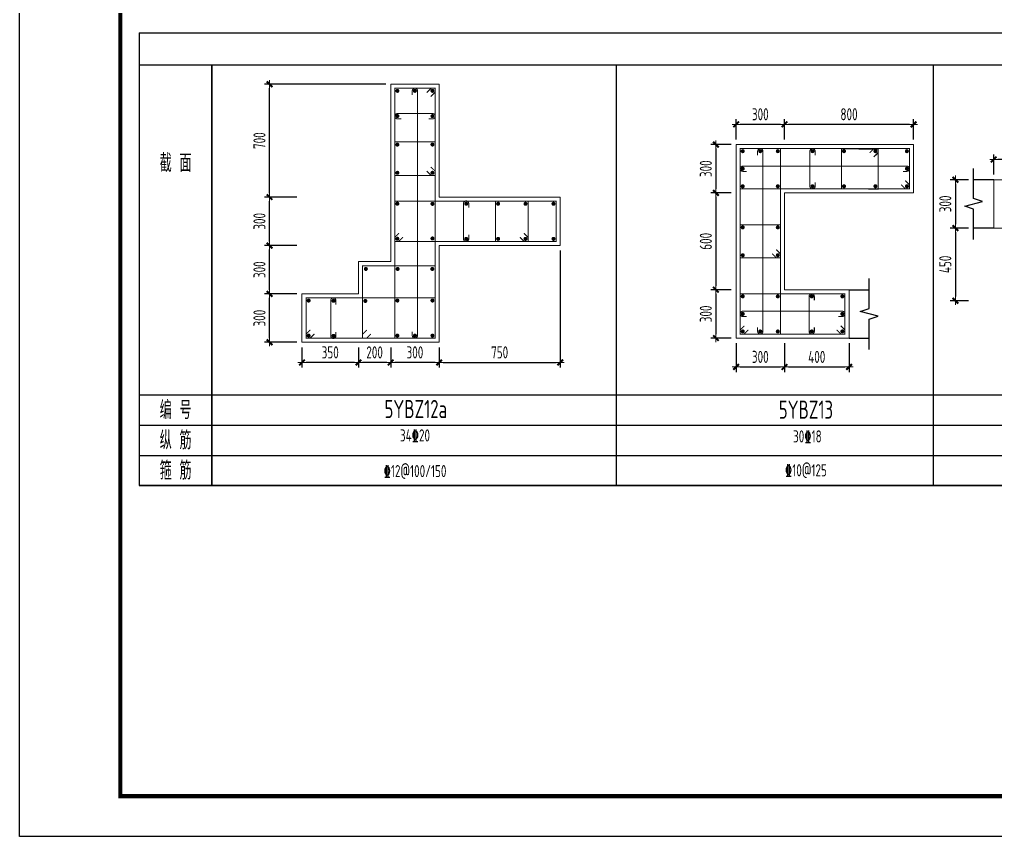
# Model space of a CAD drawing. Extents: x 292423 to 376523, y 106557 to 361882.
# Drawn here: x 292423 to 316616, y 171865 to 192123 of the extents above; entities that cross this region are included whole.
import ezdxf
from ezdxf.enums import TextEntityAlignment as Align

# ---------------------------------------------------------------- set-up
doc = ezdxf.new("R2010")
doc.units = 0
doc.header["$LTSCALE"] = 1000
doc.layers.get('0').update_dxf_attribs({"linetype": 'CONTINUOUS'})
doc.layers.get('Defpoints').update_dxf_attribs({"linetype": 'CONTINUOUS'})
for name, color, linetype in [('1508', 2, 'CONTINUOUS'), ('TAB', 7, 'CONTINUOUS'), ('TEXT', 7, 'CONTINUOUS'), ('THIN', 7, 'CONTINUOUS'), ('tk', 7, 'CONTINUOUS')]:
    doc.layers.add(name, color=color, linetype=linetype)
for name, color, linetype, lineweight in [('REIN', 6, 'CONTINUOUS', 18), ('Z-柱大样外框', 7, 'ByLayer', 18), ('Z-详图标注', 3, 'CONTINUOUS', 18)]:
    doc.layers.add(name, color=color, linetype=linetype, lineweight=lineweight)
doc.styles.get("Standard").update_dxf_attribs({"font": 'tssdeng.shx', "width": 0.7, "bigfont": 'tssdchn.shx'})
doc.styles.add('TCCAD_Dimension', font='Tssdeng.shx', dxfattribs={"width": 0.7, "bigfont": 'tssdchn.shx'})
doc.dimstyles.new('TCCAD_25_100', dxfattribs={"dimtxt": 300, "dimasz": 100, "dimexe": 125, "dimexo": 125, "dimgap": 100, "dimtad": 1, "dimdec": 0, "dimlfac": 0.25, "dimzin": 0, "dimdsep": 46, "dimtxsty": 'TCCAD_Dimension', "dimblk": '_TCDBK25_100', "dimcen": 0, "dimclrt": 7, "dimadec": 0, "dimazin": 0, "dimtfac": 1, "dimtdec": 0, "dimtix": 1, "dimtmove": 2, "dimatfit": 3, "dimfxl": 0, "dimtolj": 1, "dimtzin": 0, "dimarcsym": 0})

# ---------------------------------------------------------------- blocks, each defined once
blk = doc.blocks.new('_TCDBK25_100')
blk.add_line((-1, 0), (1, 0))
at = {"const_width": 0.5}
blk.add_lwpolyline([(-0.7, -0.7), (0.7, 0.7)], dxfattribs=at)
blk = doc.blocks.new('*D27')
at = {"layer": 'Defpoints', "color": 0}
for p in [(311385.7082941419, 189523.6515625909), (311385.7138428017, 189023.6515626224), (314585.7138428017, 189023.687073986)]:
    blk.add_point(p, dxfattribs=at)
at = {"layer": 'Z-详图标注', "color": 0, "lineweight": -2}
for p, q in [((311385.7124556368, 189148.6515626147), (311385.7069069769, 189648.6515625832)), ((314485.708294148, 189523.6859642818), (311485.7082941358, 189523.6526723228)), ((314585.7124556367, 189148.6870739783), (314585.7069069769, 189648.6870740061))]:
    blk.add_line(p, q, dxfattribs=at)
at = {"layer": 'Z-详图标注', "color": 0, "lineweight": -2, "xscale": 100, "yscale": 100, "zscale": 100}
for p, rotation in [((311385.7082941419, 189523.6515625909), 180.0006358295803), ((314585.7082941419, 189523.6870740138), 0.0006358295802666447)]:
    blk.add_blockref('_TCDBK25_100', p, dxfattribs=dict(at, rotation=rotation))
at = {"layer": 'Z-详图标注', "color": 7, "insert": (312985.7055198119, 189773.6693182869), "char_height": 300, "attachment_point": 5, "rotation": 0.0006358295803035822, "style": 'TCCAD_Dimension'}
blk.add_mtext('\\A1;800', dxfattribs=at)
blk = doc.blocks.new('*D28')
at = {"layer": 'Defpoints', "color": 0}
for p in [(310185.7082941418, 189523.6382458295), (310185.7138428016, 189023.638245861), (311385.7138428017, 189023.6515626224)]:
    blk.add_point(p, dxfattribs=at)
at = {"layer": 'Z-详图标注', "color": 0, "lineweight": -2}
for p, q in [((310185.7124556366, 189148.6382458532), (310185.7069069768, 189648.6382458218)), ((311285.708294148, 189523.6504528811), (310285.7082941356, 189523.6393555615)), ((311385.7124556368, 189148.6515626147), (311385.7069069769, 189648.6515626054))]:
    blk.add_line(p, q, dxfattribs=at)
at = {"layer": 'Z-详图标注', "color": 0, "lineweight": -2, "xscale": 100, "yscale": 100, "zscale": 100}
for p, rotation in [((310185.7082941418, 189523.6382458295), 180.0006358295803), ((311385.7082941419, 189523.6515626131), 0.0006358295802666447)]:
    blk.add_blockref('_TCDBK25_100', p, dxfattribs=dict(at, rotation=rotation))
at = {"layer": 'Z-详图标注', "color": 7, "insert": (310785.7055198119, 189773.6449042059), "char_height": 300, "attachment_point": 5, "rotation": 0.0006358295803035822, "style": 'TCCAD_Dimension'}
blk.add_mtext('\\A1;300', dxfattribs=at)
blk = doc.blocks.new('*D29')
at = {"layer": 'Defpoints', "color": 0}
for p in [(310185.7138428016, 189023.638245861), (309685.7138428016, 187823.6535046501), (310185.7138428016, 187823.6535046501)]:
    blk.add_point(p, dxfattribs=at)
at = {"layer": 'Z-详图标注', "color": 0, "lineweight": -2}
for p, q in [((310060.7138428016, 189023.638245861), (309560.7138428016, 189023.638245861)), ((309685.7138428016, 188923.638245861), (309685.7138428016, 187923.6535046501)), ((310060.7138428016, 187823.6535046501), (309560.7138428016, 187823.6535046501))]:
    blk.add_line(p, q, dxfattribs=at)
at = {"layer": 'Z-详图标注', "color": 0, "lineweight": -2, "xscale": 100, "yscale": 100, "zscale": 100}
for p, rotation in [((309685.7138428016, 189023.638245861), 90), ((309685.7138428016, 187823.6535046501), 270)]:
    blk.add_blockref('_TCDBK25_100', p, dxfattribs=dict(at, rotation=rotation))
at = {"layer": 'Z-详图标注', "color": 7, "insert": (309435.7138428016, 188423.6458752555), "char_height": 300, "attachment_point": 5, "rotation": 90, "style": 'TCCAD_Dimension'}
blk.add_mtext('\\A1;300', dxfattribs=at)
blk = doc.blocks.new('*D30')
at = {"layer": 'Defpoints', "color": 0}
for p in [(310185.7138428016, 187823.6535046501), (309685.7138428016, 185423.6458752555), (310185.7138428015, 185423.6458752555)]:
    blk.add_point(p, dxfattribs=at)
at = {"layer": 'Z-详图标注', "color": 0, "lineweight": -2}
for p, q in [((310060.7138428016, 187823.6535046501), (309560.7138428016, 187823.6535046501)), ((309685.7138428016, 187723.6535046501), (309685.7138428016, 185523.6458752555)), ((310060.7138428015, 185423.6458752555), (309560.7138428016, 185423.6458752555))]:
    blk.add_line(p, q, dxfattribs=at)
at = {"layer": 'Z-详图标注', "color": 0, "lineweight": -2, "xscale": 100, "yscale": 100, "zscale": 100}
for p, rotation in [((309685.7138428016, 187823.6535046501), 90), ((309685.7138428016, 185423.6458752555), 270)]:
    blk.add_blockref('_TCDBK25_100', p, dxfattribs=dict(at, rotation=rotation))
at = {"layer": 'Z-详图标注', "color": 7, "insert": (309435.7138428016, 186623.6496899528), "char_height": 300, "attachment_point": 5, "rotation": 90, "style": 'TCCAD_Dimension'}
blk.add_mtext('\\A1;600', dxfattribs=at)
blk = doc.blocks.new('*D31')
at = {"layer": 'Defpoints', "color": 0}
for p in [(310185.7138428015, 185423.6458752555), (309685.7138428016, 184223.6458752555), (310185.7138428016, 184223.6458752555)]:
    blk.add_point(p, dxfattribs=at)
at = {"layer": 'Z-详图标注', "color": 0, "lineweight": -2}
for p, q in [((310060.7138428015, 185423.6458752555), (309560.7138428016, 185423.6458752555)), ((309685.7138428016, 185323.6458752555), (309685.7138428016, 184323.6458752555)), ((310060.7138428016, 184223.6458752555), (309560.7138428016, 184223.6458752555))]:
    blk.add_line(p, q, dxfattribs=at)
at = {"layer": 'Z-详图标注', "color": 0, "lineweight": -2, "xscale": 100, "yscale": 100, "zscale": 100}
for p, rotation in [((309685.7138428016, 185423.6458752555), 90), ((309685.7138428016, 184223.6458752555), 270)]:
    blk.add_blockref('_TCDBK25_100', p, dxfattribs=dict(at, rotation=rotation))
at = {"layer": 'Z-详图标注', "color": 7, "insert": (309435.7138428016, 184823.6458752556), "char_height": 300, "attachment_point": 5, "rotation": 90, "style": 'TCCAD_Dimension'}
blk.add_mtext('\\A1;300', dxfattribs=at)
blk = doc.blocks.new('*D34')
at = {"layer": 'Defpoints', "color": 0}
for p in [(316572.5355612936, 188651.6538282766), (316572.5355612936, 188151.6538282768), (317772.5355612936, 188151.6538282768)]:
    blk.add_point(p, dxfattribs=at)
at = {"layer": 'Z-详图标注', "color": 0, "lineweight": -2}
for p, q in [((316572.5355612936, 188276.6538282768), (316572.5355612936, 188776.6538282766)), ((317772.5355612936, 188276.6538282768), (317772.5355612936, 188776.6538282766)), ((317672.5355612936, 188651.6538282766), (316672.5355612936, 188651.6538282766))]:
    blk.add_line(p, q, dxfattribs=at)
at = {"layer": 'Z-详图标注', "color": 0, "lineweight": -2, "xscale": 100, "yscale": 100, "zscale": 100, "rotation": 180}
blk.add_blockref('_TCDBK25_100', (316572.5355612936, 188651.6538282766), dxfattribs=at)
at = {"layer": 'Z-详图标注', "color": 0, "lineweight": -2, "xscale": 100, "yscale": 100, "zscale": 100}
blk.add_blockref('_TCDBK25_100', (317772.5355612936, 188651.6538282766), dxfattribs=at)
at = {"layer": 'Z-详图标注', "color": 7, "insert": (317172.5355612936, 188901.6538282766), "char_height": 300, "attachment_point": 5, "style": 'TCCAD_Dimension'}
blk.add_mtext('\\A1;300', dxfattribs=at)
blk = doc.blocks.new('*D35')
at = {"layer": 'Defpoints', "color": 0}
for p in [(316072.5355612936, 188151.6538282768, 9.445255957223859e-08), (315621.7561780004, 186951.6538282768), (316072.5355612936, 186951.6538282768, 9.445255957223859e-08)]:
    blk.add_point(p, dxfattribs=at)
at = {"layer": 'Z-详图标注', "color": 0, "lineweight": -2}
for p, q in [((315947.5355612936, 188151.6538282768), (315496.7561780004, 188151.6538282768)), ((315621.7561780004, 188051.6538282768), (315621.7561780004, 187051.6538282768)), ((315947.5355612936, 186951.6538282768), (315496.7561780004, 186951.6538282768))]:
    blk.add_line(p, q, dxfattribs=at)
at = {"layer": 'Z-详图标注', "color": 0, "lineweight": -2, "xscale": 100, "yscale": 100, "zscale": 100}
for p, rotation in [((315621.7561780004, 188151.6538282768), 90), ((315621.7561780004, 186951.6538282768), 270)]:
    blk.add_blockref('_TCDBK25_100', p, dxfattribs=dict(at, rotation=rotation))
at = {"layer": 'Z-详图标注', "color": 7, "insert": (315371.7561780003, 187551.6538282768), "char_height": 300, "attachment_point": 5, "rotation": 90, "style": 'TCCAD_Dimension'}
blk.add_mtext('\\A1;300', dxfattribs=at)
blk = doc.blocks.new('*D36')
at = {"layer": 'Defpoints', "color": 0}
for p in [(316072.5355612936, 186951.6538282768, 9.445255957223859e-08), (315621.7561780005, 185151.6538282768), (316072.5355612936, 185151.6538282768, 9.445255957223859e-08)]:
    blk.add_point(p, dxfattribs=at)
at = {"layer": 'Z-详图标注', "color": 0, "lineweight": -2}
for p, q in [((315947.5355612936, 186951.6538282768), (315496.7561780005, 186951.6538282768)), ((315621.7561780005, 186851.6538282768), (315621.7561780005, 185251.6538282768)), ((315947.5355612936, 185151.6538282768), (315496.7561780005, 185151.6538282768))]:
    blk.add_line(p, q, dxfattribs=at)
at = {"layer": 'Z-详图标注', "color": 0, "lineweight": -2, "xscale": 100, "yscale": 100, "zscale": 100}
for p, rotation in [((315621.7561780005, 186951.6538282768), 90), ((315621.7561780005, 185151.6538282768), 270)]:
    blk.add_blockref('_TCDBK25_100', p, dxfattribs=dict(at, rotation=rotation))
at = {"layer": 'Z-详图标注', "color": 7, "insert": (315371.7561780004, 186051.6538282768), "char_height": 300, "attachment_point": 5, "rotation": 90, "style": 'TCCAD_Dimension'}
blk.add_mtext('\\A1;450', dxfattribs=at)
blk = doc.blocks.new('*D67')
at = {"layer": 'Defpoints', "color": 0}
for p in [(310185.7138428016, 184223.6458752555), (311385.7138428016, 184223.6458752555), (311385.7138428016, 183507.7623859541)]:
    blk.add_point(p, dxfattribs=at)
at = {"layer": 'Z-详图标注', "color": 0, "lineweight": -2}
for p, q in [((310185.7138428016, 184098.6458752555), (310185.7138428016, 183382.7623859541)), ((311385.7138428016, 184098.6458752555), (311385.7138428016, 183382.7623859541)), ((310285.7138428016, 183507.7623859541), (311285.7138428016, 183507.7623859541))]:
    blk.add_line(p, q, dxfattribs=at)
at = {"layer": 'Z-详图标注', "color": 0, "lineweight": -2, "xscale": 100, "yscale": 100, "zscale": 100, "rotation": 180}
blk.add_blockref('_TCDBK25_100', (310185.7138428016, 183507.7623859541), dxfattribs=at)
at = {"layer": 'Z-详图标注', "color": 0, "lineweight": -2, "xscale": 100, "yscale": 100, "zscale": 100}
blk.add_blockref('_TCDBK25_100', (311385.7138428016, 183507.7623859541), dxfattribs=at)
at = {"layer": 'Z-详图标注', "color": 7, "insert": (310785.7138428016, 183757.7623859541), "char_height": 300, "attachment_point": 5, "style": 'TCCAD_Dimension'}
blk.add_mtext('\\A1;300', dxfattribs=at)
blk = doc.blocks.new('*D68')
at = {"layer": 'Defpoints', "color": 0}
for p in [(311385.7138428016, 184223.6458752555), (312985.7138428016, 184223.6458752555), (312985.7138428016, 183507.7623859542)]:
    blk.add_point(p, dxfattribs=at)
at = {"layer": 'Z-详图标注', "color": 0, "lineweight": -2}
for p, q in [((311385.7138428016, 184098.6458752555), (311385.7138428016, 183382.7623859542)), ((312985.7138428016, 184098.6458752555), (312985.7138428016, 183382.7623859542)), ((311485.7138428016, 183507.7623859542), (312885.7138428016, 183507.7623859542))]:
    blk.add_line(p, q, dxfattribs=at)
at = {"layer": 'Z-详图标注', "color": 0, "lineweight": -2, "xscale": 100, "yscale": 100, "zscale": 100, "rotation": 180}
blk.add_blockref('_TCDBK25_100', (311385.7138428016, 183507.7623859542), dxfattribs=at)
at = {"layer": 'Z-详图标注', "color": 0, "lineweight": -2, "xscale": 100, "yscale": 100, "zscale": 100}
blk.add_blockref('_TCDBK25_100', (312985.7138428016, 183507.7623859542), dxfattribs=at)
at = {"layer": 'Z-详图标注', "color": 7, "insert": (312185.7138428016, 183757.7623859542), "char_height": 300, "attachment_point": 5, "style": 'TCCAD_Dimension'}
blk.add_mtext('\\A1;400', dxfattribs=at)
blk = doc.blocks.new('A1tk')
at = {"layer": 'tk', "color": 5}
blk.add_lwpolyline([(0, 0), (0, 59400), (84099.99999999988, 59400), (84099.99999999988, 0)], close=True, dxfattribs=at)
at = {"layer": 'tk', "const_width": 100}
blk.add_lwpolyline([(2500, 1000), (83099.99999999988, 1000), (83099.99999999988, 58400), (2500, 58400)], close=True, dxfattribs=at)
blk = doc.blocks.new('*D753')
at = {"layer": 'Defpoints', "color": 0}
for p in [(301624.5608471027, 184119.5524902945), (302824.5608471027, 184119.5524902945), (301624.5608471027, 183619.5524902944)]:
    blk.add_point(p, dxfattribs=at)
at = {"layer": 'Z-详图标注', "color": 0, "lineweight": -2}
for p, q in [((301624.5608471027, 183994.5524902945), (301624.5608471027, 183494.5524902944)), ((302824.5608471027, 183994.5524902945), (302824.5608471027, 183494.5524902944)), ((302724.5608471027, 183619.5524902944), (301724.5608471027, 183619.5524902944))]:
    blk.add_line(p, q, dxfattribs=at)
at = {"layer": 'Z-详图标注', "color": 0, "lineweight": -2, "xscale": 100, "yscale": 100, "zscale": 100, "rotation": 180}
blk.add_blockref('_TCDBK25_100', (301624.5608471027, 183619.5524902944), dxfattribs=at)
at = {"layer": 'Z-详图标注', "color": 0, "lineweight": -2, "xscale": 100, "yscale": 100, "zscale": 100}
blk.add_blockref('_TCDBK25_100', (302824.5608471027, 183619.5524902944), dxfattribs=at)
at = {"layer": 'Z-详图标注', "color": 7, "insert": (302224.5608471027, 183869.5524902944), "char_height": 300, "attachment_point": 5, "style": 'TCCAD_Dimension'}
blk.add_mtext('\\A1;300', dxfattribs=at)
blk = doc.blocks.new('*D754')
at = {"layer": 'Defpoints', "color": 0}
for p in [(300824.5608471025, 184119.5524902945, 3.780355198101889e-08), (301624.5608471027, 184119.5524902945, 3.780355198101889e-08), (300824.5608471025, 183619.5524902944)]:
    blk.add_point(p, dxfattribs=at)
at = {"layer": 'Z-详图标注', "color": 0, "lineweight": -2}
for p, q in [((300824.5608471025, 183994.5524902945), (300824.5608471025, 183494.5524902944)), ((301624.5608471027, 183994.5524902945), (301624.5608471027, 183494.5524902944)), ((301524.5608471027, 183619.5524902944), (300924.5608471025, 183619.5524902944))]:
    blk.add_line(p, q, dxfattribs=at)
at = {"layer": 'Z-详图标注', "color": 0, "lineweight": -2, "xscale": 100, "yscale": 100, "zscale": 100, "rotation": 180}
blk.add_blockref('_TCDBK25_100', (300824.5608471025, 183619.5524902944), dxfattribs=at)
at = {"layer": 'Z-详图标注', "color": 0, "lineweight": -2, "xscale": 100, "yscale": 100, "zscale": 100}
blk.add_blockref('_TCDBK25_100', (301624.5608471027, 183619.5524902944), dxfattribs=at)
at = {"layer": 'Z-详图标注', "color": 7, "insert": (301224.5608471026, 183869.5524902944), "char_height": 300, "attachment_point": 5, "style": 'TCCAD_Dimension'}
blk.add_mtext('\\A1;200', dxfattribs=at)
blk = doc.blocks.new('*D755')
at = {"layer": 'Defpoints', "color": 0}
for p in [(305824.5608471027, 186519.5097656854), (302824.5608471027, 184119.5524902945), (305824.5608471027, 183619.5524902945)]:
    blk.add_point(p, dxfattribs=at)
at = {"layer": 'Z-详图标注', "color": 0, "lineweight": -2}
for p, q in [((305824.5608471027, 186394.5097656854), (305824.5608471027, 183494.5524902945)), ((302824.5608471027, 183994.5524902945), (302824.5608471027, 183494.5524902945)), ((302924.5608471027, 183619.5524902945), (305724.5608471027, 183619.5524902945))]:
    blk.add_line(p, q, dxfattribs=at)
at = {"layer": 'Z-详图标注', "color": 0, "lineweight": -2, "xscale": 100, "yscale": 100, "zscale": 100, "rotation": 180}
blk.add_blockref('_TCDBK25_100', (302824.5608471027, 183619.5524902945), dxfattribs=at)
at = {"layer": 'Z-详图标注', "color": 0, "lineweight": -2, "xscale": 100, "yscale": 100, "zscale": 100}
blk.add_blockref('_TCDBK25_100', (305824.5608471027, 183619.5524902945), dxfattribs=at)
at = {"layer": 'Z-详图标注', "color": 7, "insert": (304324.5608471027, 183869.5524902945), "char_height": 300, "attachment_point": 5, "style": 'TCCAD_Dimension'}
blk.add_mtext('\\A1;750', dxfattribs=at)
blk = doc.blocks.new('*D756')
at = {"layer": 'Defpoints', "color": 0}
for p in [(298620.5898754965, 185319.5524902945), (299424.5608471027, 185319.5524902945), (299424.5608471027, 184119.5524902945)]:
    blk.add_point(p, dxfattribs=at)
at = {"layer": 'Z-详图标注', "color": 0, "lineweight": -2}
for p, q in [((299299.5608471027, 185319.5524902945), (298495.5898754965, 185319.5524902945)), ((298620.5898754965, 184219.5524902945), (298620.5898754965, 185219.5524902945)), ((299299.5608471027, 184119.5524902945), (298495.5898754965, 184119.5524902945))]:
    blk.add_line(p, q, dxfattribs=at)
at = {"layer": 'Z-详图标注', "color": 0, "lineweight": -2, "xscale": 100, "yscale": 100, "zscale": 100}
for p, rotation in [((298620.5898754965, 185319.5524902945), 90), ((298620.5898754965, 184119.5524902945), 270)]:
    blk.add_blockref('_TCDBK25_100', p, dxfattribs=dict(at, rotation=rotation))
at = {"layer": 'Z-详图标注', "color": 7, "insert": (298370.5898754964, 184719.5524902945), "char_height": 300, "attachment_point": 5, "rotation": 90, "style": 'TCCAD_Dimension'}
blk.add_mtext('\\A1;300', dxfattribs=at)
blk = doc.blocks.new('*D757')
at = {"layer": 'Defpoints', "color": 0}
for p in [(298620.5898754965, 186519.5097656853), (299424.5608471027, 186519.5097656853), (299424.5608471027, 185319.5524902945)]:
    blk.add_point(p, dxfattribs=at)
at = {"layer": 'Z-详图标注', "color": 0, "lineweight": -2}
for p, q in [((299299.5608471027, 186519.5097656853), (298495.5898754965, 186519.5097656853)), ((298620.5898754965, 185419.5524902945), (298620.5898754965, 186419.5097656853)), ((299299.5608471027, 185319.5524902945), (298495.5898754965, 185319.5524902945))]:
    blk.add_line(p, q, dxfattribs=at)
at = {"layer": 'Z-详图标注', "color": 0, "lineweight": -2, "xscale": 100, "yscale": 100, "zscale": 100}
for p, rotation in [((298620.5898754965, 186519.5097656853), 90), ((298620.5898754965, 185319.5524902945), 270)]:
    blk.add_blockref('_TCDBK25_100', p, dxfattribs=dict(at, rotation=rotation))
at = {"layer": 'Z-详图标注', "color": 7, "insert": (298370.5898754964, 185919.5311279899), "char_height": 300, "attachment_point": 5, "rotation": 90, "style": 'TCCAD_Dimension'}
blk.add_mtext('\\A1;300', dxfattribs=at)
blk = doc.blocks.new('*D758')
at = {"layer": 'Defpoints', "color": 0}
for p in [(298620.5898754965, 187719.5097656853), (299424.5608471027, 187719.5097656853), (299424.5608471027, 186519.5097656853)]:
    blk.add_point(p, dxfattribs=at)
at = {"layer": 'Z-详图标注', "color": 0, "lineweight": -2}
for p, q in [((299299.5608471027, 187719.5097656853), (298495.5898754965, 187719.5097656853)), ((298620.5898754965, 186619.5097656853), (298620.5898754965, 187619.5097656853)), ((299299.5608471027, 186519.5097656853), (298495.5898754965, 186519.5097656853))]:
    blk.add_line(p, q, dxfattribs=at)
at = {"layer": 'Z-详图标注', "color": 0, "lineweight": -2, "xscale": 100, "yscale": 100, "zscale": 100}
for p, rotation in [((298620.5898754965, 187719.5097656853), 90), ((298620.5898754965, 186519.5097656853), 270)]:
    blk.add_blockref('_TCDBK25_100', p, dxfattribs=dict(at, rotation=rotation))
at = {"layer": 'Z-详图标注', "color": 7, "insert": (298370.5898754964, 187119.5097656854), "char_height": 300, "attachment_point": 5, "rotation": 90, "style": 'TCCAD_Dimension'}
blk.add_mtext('\\A1;300', dxfattribs=at)
blk = doc.blocks.new('*D759')
at = {"layer": 'Defpoints', "color": 0}
for p in [(298620.5898754966, 190519.5097656852), (301624.5608471027, 190519.5097656852), (299424.5608471027, 187719.5097656853)]:
    blk.add_point(p, dxfattribs=at)
at = {"layer": 'Z-详图标注', "color": 0, "lineweight": -2}
for p, q in [((301499.5608471027, 190519.5097656852), (298495.5898754966, 190519.5097656852)), ((298620.5898754966, 187819.5097656853), (298620.5898754966, 190419.5097656852)), ((299299.5608471027, 187719.5097656853), (298495.5898754966, 187719.5097656853))]:
    blk.add_line(p, q, dxfattribs=at)
at = {"layer": 'Z-详图标注', "color": 0, "lineweight": -2, "xscale": 100, "yscale": 100, "zscale": 100}
for p, rotation in [((298620.5898754966, 190519.5097656852), 90), ((298620.5898754966, 187719.5097656853), 270)]:
    blk.add_blockref('_TCDBK25_100', p, dxfattribs=dict(at, rotation=rotation))
at = {"layer": 'Z-详图标注', "color": 7, "insert": (298370.5898754965, 189119.5097656853), "char_height": 300, "attachment_point": 5, "rotation": 90, "style": 'TCCAD_Dimension'}
blk.add_mtext('\\A1;700', dxfattribs=at)
blk = doc.blocks.new('*D863')
at = {"layer": 'Defpoints', "color": 0}
for p in [(299424.5608471027, 184119.5524902945, 3.780355198101889e-08), (300824.5608471025, 184119.5524902945, 3.780355198101889e-08), (299424.5608471027, 183619.5524902944)]:
    blk.add_point(p, dxfattribs=at)
at = {"layer": 'Z-详图标注', "color": 0, "lineweight": -2}
for p, q in [((299424.5608471027, 183994.5524902945), (299424.5608471027, 183494.5524902944)), ((300824.5608471025, 183994.5524902945), (300824.5608471025, 183494.5524902944)), ((300724.5608471025, 183619.5524902944), (299524.5608471027, 183619.5524902944))]:
    blk.add_line(p, q, dxfattribs=at)
at = {"layer": 'Z-详图标注', "color": 0, "lineweight": -2, "xscale": 100, "yscale": 100, "zscale": 100, "rotation": 180}
blk.add_blockref('_TCDBK25_100', (299424.5608471027, 183619.5524902944), dxfattribs=at)
at = {"layer": 'Z-详图标注', "color": 0, "lineweight": -2, "xscale": 100, "yscale": 100, "zscale": 100}
blk.add_blockref('_TCDBK25_100', (300824.5608471025, 183619.5524902944), dxfattribs=at)
at = {"layer": 'Z-详图标注', "color": 7, "insert": (300124.5608471026, 183869.5524902944), "char_height": 300, "attachment_point": 5, "style": 'TCCAD_Dimension'}
blk.add_mtext('\\A1;350', dxfattribs=at)

msp = doc.modelspace()

# ---------------------------------------------------------------- linework, layer by layer
at = {"layer": 'REIN', "color": 210, "const_width": 25}
for points, elevation in [([(302618.4948299247, 190213.4437485072), (302724.5608471027, 190319.5097656851), (302724.5608471027, 190419.5097656852), (301724.5608471027, 190419.5097656852), (301724.5608471027, 184219.5524902945), (302724.5608471027, 184219.5524902945), (302724.5608471027, 190419.5097656852), (302624.5608471027, 190419.5097656852), (302518.4948299247, 190313.4437485072)], -3.780355198101889e-08), ([(314379.6474210146, 188129.7519236168), (314485.7138428016, 188023.6863110495), (314485.7138428016, 187923.6863110495), (310285.7138428016, 187923.6542675924), (310285.7138428016, 188923.6393555849), (314485.7138428016, 188923.6859642497), (314485.7138428016, 187923.6863110495), (314385.7138428045, 187923.6855481099), (314279.6474210175, 188029.7511606774)], -3.928972425658498e-08), ([(310491.7798599794, 184429.7118924334), (310385.7138428016, 184323.6458752555), (310285.7138428016, 184323.6458752554), (310285.7138428016, 188923.6393555849), (311285.7138428016, 188923.6504528861), (311285.7138428016, 184323.6458752555), (310285.7138428016, 184323.6458752554), (310285.7138428016, 184423.6458752555), (310391.7798599795, 184529.7118924334)], -3.928972425658498e-08), ([(301830.6268642807, 186825.5757828633), (301724.5608471025, 186719.5097656853), (301724.5608471027, 186619.5097656854), (305724.5608471027, 186619.5097656854), (305724.5608471027, 187619.5097656854), (301724.5608471025, 187619.5097656853), (301724.5608471027, 186619.5097656854), (301824.5608471027, 186619.5097656853), (301930.6268642807, 186725.5757828633)], -3.780355198101889e-08), ([(301130.6268642806, 184325.6185074725), (301024.5608471025, 184219.5524902945), (300924.5608471025, 184219.5524902945), (300924.5608471025, 186019.5524902945), (302724.5608471025, 186019.5524902944), (302724.5608471025, 184219.5524902945), (300924.5608471025, 184219.5524902945), (300924.5608471025, 184319.5524902945), (301030.6268642806, 184425.6185074725)], -3.780355198101889e-08), ([(312779.6478256236, 184529.7118924334), (312885.7138428016, 184423.6458752555), (312885.7138428016, 184323.6458752555), (310285.7138428016, 184323.6458752554), (310285.7138428016, 185323.6458752555), (312885.7138428016, 185323.6458752555), (312885.7138428016, 184323.6458752555), (312785.7138428016, 184323.6458752555), (312679.6478256236, 184429.7118924335)], -3.928972425658498e-08), ([(299630.6268642807, 184425.6185074725), (299524.5608471027, 184319.5524902945), (299524.5608471027, 184219.5524902945), (302724.5608471027, 184219.5524902945), (302724.5608471027, 185219.5524902944), (299524.5608471027, 185219.5524902945), (299524.5608471027, 184219.5524902945), (299624.5608471027, 184219.5524902945), (299730.6268642807, 184325.6185074725)], -3.780355198101889e-08)]:
    msp.add_lwpolyline(points, dxfattribs=dict(at, elevation=elevation))
at = {"layer": 'REIN', "color": 6, "const_width": 50}
for points, elevation in [([(301764.5608471027, 190354.5097656852, -1), (301814.5608471027, 190354.5097656852, -1)], -3.780355198101889e-08), ([(302199.5608471027, 190354.5097656851, -1), (302249.5608471027, 190354.5097656851, -1)], -3.780355198101889e-08), ([(302634.5608471027, 190354.5097656852, -1), (302684.5608471027, 190354.5097656852, -1)], -3.780355198101889e-08), ([(301764.5608471027, 189728.8448562844, -1), (301814.5608471027, 189728.8448562844, -1)], -3.780355198101889e-08), ([(302634.5608471027, 189728.8448562844, -1), (302684.5608471025, 189728.8448562844, -1)], -3.780355198101889e-08), ([(301764.5608471027, 189022.2237168473, -1), (301814.5608471027, 189022.2237168473, -1)], -3.780355198101889e-08), ([(302634.5608471025, 189022.2237168473, -1), (302684.5608471027, 189022.2237168473, -1)], -3.780355198101889e-08), ([(310325.7138428016, 188858.6400769055, 1), (310375.7138428016, 188858.6400769055, 1)], -3.928972425658498e-08), ([(310760.7138428016, 188858.6449042315, 1), (310810.7138428016, 188858.6449042315, 1)], -3.928972425658498e-08), ([(311195.7138428016, 188858.6497315574, 1), (311245.7138428016, 188858.6497315575, 1)], -3.928972425658498e-08), ([(312055.7138428133, 188858.6592752365, 1), (312105.7138428132, 188858.6592752364, 1)], -3.928972425658498e-08), ([(312835.7138428093, 188858.6679311313, 1), (312885.7138428093, 188858.6679311314, 1)], -3.928972425658498e-08), ([(313615.7138428055, 188858.6765870263, 1), (313665.7138428055, 188858.6765870262, 1)], -3.928972425658498e-08), ([(314395.7138428016, 188858.6852429211, 1), (314445.7138428016, 188858.6852429211, 1)], -3.928972425658498e-08), ([(310325.7138428016, 188423.6474202053, 1), (310375.7138428017, 188423.6474202052, 1)], -3.928972425658498e-08), ([(314395.7138428016, 188423.6855290309, 1), (314445.7138428016, 188423.6855290309, 1)], -3.928972425658498e-08), ([(301764.5608471027, 188322.422902134, -1), (301814.5608471027, 188322.4229021339, -1)], -3.780355198101889e-08), ([(302634.5608471027, 188322.4229021339, -1), (302684.5608471027, 188322.422902134, -1)], -3.780355198101889e-08), ([(310325.7138428016, 187988.6547635048, 1), (310375.7138428016, 187988.654763505, 1)], -3.928972425658498e-08), ([(311195.7138428016, 187988.6614010781, 1), (311245.7138428016, 187988.6614010782, 1)], -3.928972425658498e-08), ([(312055.7138428071, 187988.6679623575, 1), (312105.7138428071, 187988.6679623575, 1)], -3.928972425658498e-08), ([(312835.7138428052, 187988.6739132851, 1), (312885.7138428051, 187988.6739132852, 1)], -3.928972425658498e-08), ([(313615.7138428034, 187988.679864213, 1), (313665.7138428034, 187988.6798642129, 1)], -3.928972425658498e-08), ([(314395.7138428016, 187988.6858151406, 1), (314445.7138428016, 187988.6858151406, 1)], -3.928972425658498e-08), ([(301764.5608471025, 187554.5097656853, -1), (301814.5608471025, 187554.5097656854, -1)], -3.780355198101889e-08), ([(302634.5608471027, 187551.4402036174, -1), (302684.5608471025, 187551.4402036172, -1)], -3.780355198101889e-08), ([(303496.4255562514, 187529.5097656854, -1), (303496.4255562514, 187579.5097656854, -1)], -3.780355198101889e-08), ([(304261.6215195243, 187554.5097656853, -1), (304311.6215195243, 187554.5097656854, -1)], -3.780355198101889e-08), ([(304941.0347436094, 187554.5097656853, -1), (304991.0347436094, 187554.5097656854, -1)], -3.780355198101889e-08), ([(305634.5608471027, 187554.5097656853, -1), (305684.5608471027, 187554.5097656854, -1)], -3.780355198101889e-08), ([(310325.7138428016, 186968.6518007487, 1), (310375.7138428016, 186968.6518007487, 1)], -3.928972425658498e-08), ([(311195.7138428016, 186968.6562257976, 1), (311245.7138428017, 186968.6562257975, 1)], -3.928972425658498e-08), ([(301764.5608471027, 186686.1234327065, -1), (301814.5608471025, 186686.1234327065, -1)], -3.780355198101889e-08), ([(302634.5608471027, 186693.9262283688, -1), (302684.5608471027, 186693.9262283687, -1)], -3.780355198101889e-08), ([(303496.4255562514, 186659.5097656854, -1), (303496.4255562513, 186709.5097656854, -1)], -3.780355198101889e-08), ([(304261.6215195244, 186684.5097656853, -1), (304311.6215195244, 186684.5097656854, -1)], -3.780355198101889e-08), ([(304941.0347436094, 186684.5097656853, -1), (304991.0347436094, 186684.5097656854, -1)], -3.780355198101889e-08), ([(305634.5608471027, 186684.5097656853, -1), (305684.5608471027, 186684.5097656854, -1)], -3.780355198101889e-08), ([(310325.7138428016, 186278.648838002, 1), (310375.7138428016, 186278.648838002, 1)], -3.928972425658498e-08), ([(311195.7138428017, 186278.6510505264, 1), (311245.7138428016, 186278.6510505265, 1)], -3.928972425658498e-08), ([(300982.9262023516, 185938.5439453726, -1), (301032.9262023517, 185938.5439453726, -1)], -3.780355198101889e-08), ([(301770.0329503434, 185938.5439453726, -1), (301820.0329503436, 185938.5439453726, -1)], -3.780355198101889e-08), ([(302629.9827066868, 185938.5439453726, -1), (302679.9827066869, 185938.5439453726, -1)], -3.780355198101889e-08), ([(299564.5608471027, 185154.5524902945, -1), (299614.5608471027, 185154.5524902945, -1)], -3.780355198101889e-08), ([(300204.9275660836, 185123.7253565358, -1), (300204.9275660836, 185173.7253565358, -1)], -3.780355198101889e-08), ([(300970.3316328186, 185144.2958164466, -1), (301020.3316328184, 185144.2958164466, -1)], -3.780355198101889e-08), ([(301764.5608471027, 185154.5524902944, -1), (301814.5608471025, 185154.5524902944, -1)], -3.780355198101889e-08), ([(302634.5608471027, 185154.5524902944, -1), (302684.5608471025, 185154.5524902943, -1)], -3.780355198101889e-08), ([(310325.7138428016, 185258.6458752555, 1), (310375.7138428017, 185258.6458752555, 1)], -3.928972425658498e-08), ([(311195.7138428016, 185258.6458752555, 1), (311245.7138428016, 185258.6458752555, 1)], -3.928972425658498e-08), ([(312035.7138428016, 185258.6458752555, 1), (312085.7138428016, 185258.6458752555, 1)], -3.928972425658498e-08), ([(312795.7138428016, 185258.6458752555, 1), (312845.7138428016, 185258.6458752554, 1)], -3.928972425658498e-08), ([(310325.7138428017, 184823.6458752555, 1), (310375.7138428016, 184823.6458752555, 1)], -3.928972425658498e-08), ([(312795.7138428016, 184823.6458752555, 1), (312845.7138428016, 184823.6458752555, 1)], -3.928972425658498e-08), ([(310325.7138428015, 184388.6458752555, 1), (310375.7138428016, 184388.6458752554, 1)], -3.928972425658498e-08), ([(310760.7138428016, 184388.6458752555, 1), (310810.7138428016, 184388.6458752555, 1)], -3.928972425658498e-08), ([(311195.7138428015, 184388.6458752555, 1), (311245.7138428016, 184388.6458752555, 1)], -3.928972425658498e-08), ([(312035.7138428016, 184388.6458752555, 1), (312085.7138428016, 184388.6458752555, 1)], -3.928972425658498e-08), ([(312795.7138428016, 184388.6458752555, 1), (312845.7138428017, 184388.6458752555, 1)], -3.928972425658498e-08), ([(299564.5608471027, 184284.5524902945, -1), (299614.5608471027, 184284.5524902945, -1)], -3.780355198101889e-08), ([(300204.9275660836, 184253.7253565358, -1), (300204.9275660836, 184303.7253565358, -1)], -3.780355198101889e-08), ([(301764.5608471027, 184284.5524902945, -1), (301814.5608471027, 184284.5524902946, -1)], -3.780355198101889e-08), ([(302199.5608471025, 184284.5524902945, -1), (302249.5608471027, 184284.5524902945, -1)], -3.780355198101889e-08), ([(302634.5608471027, 184284.5524902945, -1), (302684.5608471027, 184284.5524902945, -1)], -3.780355198101889e-08)]:
    msp.add_lwpolyline(points, format="xyb", close=True, dxfattribs=dict(at, elevation=elevation))
at = {"layer": 'REIN', "color": 6, "const_width": 25}
for points, elevation in [([(302159.5608471027, 184384.5524902945), (302159.5608471025, 184284.5524902945, 1), (302289.5608471025, 184284.5524902945), (302289.5608471027, 190354.5097656851, 1), (302159.5608471027, 190354.5097656851), (302159.5608471027, 190254.5097656852)], -3.780355198101889e-08), ([(302565.3879808612, 189660.5818397918), (302665.3879808614, 189660.5818397919, 1), (302665.3879808614, 189790.5818397919), (301789.5608471027, 189790.5818397919, 1), (301789.5608471027, 189660.581839792), (301889.5608471027, 189660.5818397919)], -3.780355198101889e-08), ([(310720.7138428015, 188758.6449042315), (310720.7138428016, 188858.6449042315, -1), (310850.7138428016, 188858.6449042315), (310850.7138428016, 184388.6458752555, -1), (310720.7138428016, 184388.6458752555), (310720.7138428016, 184488.6458752555)], -3.928972425658498e-08), ([(312145.7138428078, 188088.6679623569), (312145.7138428071, 187988.667962357, -1), (312015.7138428071, 187988.667962358), (312015.7138428133, 188858.6592752369, -1), (312145.713842813, 188858.659275236), (312145.7138428125, 188758.659275236)], -3.928972425658498e-08), ([(310450.7144514148, 188358.6483565428), (310350.7144514192, 188358.6474202081, -1), (310350.713234184, 188488.6474202024), (314420.7132341838, 188488.685529028, -1), (314420.7144514192, 188358.6855290338), (314320.7144514236, 188358.6845926989)], -3.928972425658498e-08), ([(303558.4265960705, 187460.3368994441), (303558.4265960705, 187560.3368994441, 1), (303428.4265960705, 187560.3368994441), (303428.4265960704, 186684.5097656853, 1), (303558.4265960704, 186684.5097656854), (303558.4265960703, 186784.5097656853)], -3.780355198101889e-08), ([(312125.7138428016, 184488.6458752554), (312125.7138428016, 184388.6458752555, -1), (311995.7138428016, 184388.6458752555), (311995.7138428016, 185258.6458752555, -1), (312125.7138428016, 185258.6458752555), (312125.7138428016, 185158.6458752554)], -3.928972425658498e-08), ([(300266.9286059027, 185054.5524902944), (300266.9286059027, 185154.5524902944, 1), (300136.9286059027, 185154.5524902944), (300136.9286059026, 184278.7253565357, 1), (300266.9286059026, 184278.7253565357), (300266.9286059026, 184378.7253565357)], -3.780355198101889e-08), ([(310450.7138428017, 184758.6458752554), (310350.7138428016, 184758.6458752555, -1), (310350.7138428016, 184888.6458752555), (312820.7138428016, 184888.6458752555, -1), (312820.7138428016, 184758.6458752555), (312720.7138428016, 184758.6458752555)], -3.928972425658498e-08)]:
    msp.add_lwpolyline(points, format="xyb", dxfattribs=dict(at, elevation=elevation))
for points, elevation in [([(302518.4948299247, 188363.488919312), (302624.5608471025, 188257.4229021339), (302724.5608471027, 188257.422902134), (302724.5608471027, 189087.2237168473), (301724.5608471027, 189087.2237168473), (301724.5608471027, 188257.4229021339), (302724.5608471027, 188257.422902134), (302724.5608471025, 188357.422902134), (302618.4948299247, 188463.488919312)], -3.780355198101889e-08), ([(313499.6484141585, 188817.6095929251), (313605.7138428118, 188923.6761986247), (313705.7138428056, 188923.6773083548), (313705.7138428033, 187923.6803601217), (312795.7138428049, 187923.6734173727), (312795.7138428095, 188923.6672098107), (313705.7138428056, 188923.6773083548), (313705.7138428054, 188823.6773083548), (313599.6484141523, 188717.6107026554)], -3.928972425658498e-08), ([(304824.9687264314, 186725.5757828634), (304931.0347436094, 186619.5097656853), (305031.0347436094, 186619.5097656853), (305031.0347436094, 187619.5097656853), (304221.6215195243, 187619.5097656853), (304221.6215195244, 186619.5097656853), (305031.0347436094, 186619.5097656853), (305031.0347436094, 186719.5097656853), (304924.9687264313, 186825.5757828633)], -3.780355198101889e-08), ([(311179.6476907538, 186419.7170981378), (311285.7138428016, 186313.6512158299), (311285.7138428016, 186213.6512158298), (310285.7138428016, 186213.6486726983), (310285.7138428016, 187033.6514701425), (311285.7138428017, 187033.6565564054), (311285.7138428016, 186213.6512158298), (311185.7138428019, 186213.6509615167), (311079.6476907542, 186319.7168438246)], -3.928972425658498e-08)]:
    msp.add_lwpolyline(points, dxfattribs=dict(at, elevation=elevation))
at = {"layer": 'TAB'}
for p, q in [((295391.9223657661, 191794.4512073878), (368105.7241992583, 191794.4512073878)), ((295391.9223657661, 191794.4512073878), (295391.9223657658, 180565.5095249221, -4.144383166079898e-07)), ((295391.9223657661, 190996.0869179993), (297191.9223657661, 190996.0869179994)), ((297191.9223657661, 190996.0869179994), (368105.7241992583, 190996.0869179995)), ((297191.9223657661, 190996.0869179994), (297191.9223657663, 180565.5095249219, -1.512419994533505e-07)), ((297191.9223657661, 190996.0869179994), (297191.9223657663, 180565.5095249219, -1.512419994533505e-07)), ((297191.9223657663, 180565.5095249219, -1.512419994533505e-07), (297191.9223657661, 190996.0869179994)), ((307209.8754811714, 190996.0869179994), (307209.8754811716, 180565.5095249219, -1.425864839706176e-07)), ((315079.4778604265, 180565.509524922, -1.512419994533505e-07), (315079.4778604264, 190996.0869179993)), ((295391.9223657663, 182815.5095249219, -1.512419994533505e-07), (368105.7241992584, 182815.5095249219, -1.512419994533505e-07)), ((295391.9223657663, 182065.509524922, -1.512419994533505e-07), (368105.7241992585, 182065.5095249219, -1.512419994533505e-07)), ((295391.9223657663, 181315.509524922, -1.512419994533505e-07), (368105.7241992585, 181315.5095249219, -1.512419994533505e-07)), ((368105.7241992585, 180565.509524922, -1.512419994533505e-07), (295391.922365766, 180565.509524922, -1.512419994533505e-07)), ((295391.9223657658, 180565.5095249221, -1.512419994533505e-07), (368105.7241992585, 180565.509524922, -1.512419994533506e-07))]:
    msp.add_line(p, q, dxfattribs=at)
at = {"layer": 'THIN'}
for p, q in [((316572.5355612936, 188151.6538282768, -9.445255957223859e-08), (316072.5355612936, 188151.6538282768, -9.445255957223859e-08)), ((316572.5355612936, 186951.6538282768, -9.445255957223859e-08), (316072.5355612936, 186951.6538282768, -9.445255957223859e-08)), ((312985.7138428016, 185423.6458752555, -3.928972425658498e-08), (313485.7138428016, 185423.6458752555, -3.928972425658498e-08)), ((312985.7138428016, 184223.6458752555, -3.928972425658498e-08), (313485.7138428016, 184223.6458752555, -3.928972425658498e-08))]:
    msp.add_line(p, q, dxfattribs=at)
for points, elevation in [([(316072.5355612937, 186671.6538282768), (316072.5355612936, 187421.6538282768), (315852.5355612936, 187491.6538282768), (316292.5355612936, 187611.6538282768), (316072.5355612936, 187681.6538282768), (316072.5355612936, 188431.6538282768)], 8.246574092200751e-10), ([(313485.7138428016, 183943.6458752555), (313485.7138428016, 184693.6458752555), (313705.7138428016, 184763.6458752555), (313265.7138428016, 184883.6458752555), (313485.7138428015, 184953.6458752555), (313485.7138428015, 185703.6458752555)], 5.598749272487369e-08)]:
    msp.add_lwpolyline(points, dxfattribs=dict(at, elevation=elevation))
at = {"layer": 'Z-柱大样外框'}
for points, elevation in [([(302824.5608471027, 190519.5097656851), (302824.5608471027, 187719.5097656854), (305824.5608471027, 187719.5097656854), (305824.5608471027, 186519.5097656854), (302824.5608471025, 186519.5097656853), (302824.5608471025, 184119.5524902945), (299424.5608471027, 184119.5524902945), (299424.5608471027, 185319.5524902945), (300824.5608471025, 185319.5524902944), (300824.5608471025, 186119.5524902944), (301624.5608471027, 186119.5524902944), (301624.5608471027, 190519.5097656852)], -3.780355198101889e-08), ([(310185.7138428016, 189023.638245861), (310185.7138428016, 184223.6458752555), (312985.7138428016, 184223.6458752555), (312985.7138428016, 185423.6458752555), (311385.7138428016, 185423.6458752554), (311385.7138428016, 187823.6626599235), (314585.7138428016, 187823.687073986), (314585.7138428016, 189023.687073986), (310185.7138428016, 189023.638245861)], -3.928972425658498e-08), ([(316572.5355612936, 188151.6538282768), (316572.5355612936, 186951.6538282768), (317772.5355612936, 186951.6538282768), (317772.5355612936, 185151.6538282768), (318972.5355612936, 185151.6538282768), (318972.5355612936, 186951.6538282768), (320172.5355612936, 186951.6538282768), (320172.5355612936, 188151.6538282768), (316572.5355612936, 188151.6538282768)], -9.445255957223859e-08)]:
    msp.add_lwpolyline(points, close=True, dxfattribs=dict(at, elevation=elevation))

# ---------------------------------------------------------------- block references
at = {"layer": '1508'}
msp.add_blockref('A1tk', (292422.6344298457, 171865.3542306153), dxfattribs=at)

# ---------------------------------------------------------------- texts
at = {"layer": 'TAB', "width": 0.7}
for s, height, p in [('5YBZ12a', 450, (302246.353505285, 182464.3886266179, -1.181929707649163e-07)), ('5YBZ13', 450, (311917.5068558845, 182449.1633710756, -1.376006449012867e-08)), ('%%13212@100/150', 300, (302227.2968313592, 180925.5192743735, -1.181929707649163e-07)), ('%%13210@125', 300, (311917.5068558845, 180946.2787556909, -1.376006449012867e-08))]:
    msp.add_text(s, height=height, dxfattribs=at).set_placement(p, align=Align.MIDDLE_CENTER)
for s, p in [('34%%13220', (301853.1643989631, 181570.5535244931, -1.181929707649163e-07)), ('30%%13218', (311598.4683943462, 181546.278755691, -1.376006449012867e-08))]:
    msp.add_text(s, height=300, dxfattribs=at).set_placement(p, align=Align.BOTTOM_LEFT)
at = {"layer": 'TEXT', "color": 7, "width": 0.699999988079071}
for s, p in [('截 面', (296291.9223657661, 188564.0954859489)), ('编 号', (296291.9223657663, 182440.5095249219, -1.512419994533505e-07)), ('纵 筋', (296291.9223657664, 181690.509524922, -1.512419994533505e-07)), ('箍 筋', (296291.9223657663, 180940.5095249219, -1.512419994533505e-07))]:
    msp.add_text(s, height=450, dxfattribs=at).set_placement(p, align=Align.MIDDLE_CENTER)

# ---------------------------------------------------------------- dimensions: what is measured, and where the dimension line sits
at = {"layer": 'Z-详图标注'}
for base, p1, p2, angle, picture, middle in [((298620.5898754966, 190519.5097656852, -3.780355198101889e-08), (299424.5608471027, 187719.5097656853, -3.780355198101889e-08), (301624.5608471027, 190519.5097656852, -3.780355198101889e-08), 90, '*D759', (298370.5898754965, 189119.5097656853, -3.780355198101889e-08)), ((310185.7082941418, 189523.6382458295, -3.928972425658498e-08), (311385.7138428017, 189023.6515626224, -3.928972425658498e-08), (310185.7138428016, 189023.638245861, -3.928972425658498e-08), 180.0006358295803, '*D28', (310785.7055198119, 189773.6449042059, -3.928972425658498e-08)), ((311385.7082941419, 189523.6515625909, -3.928972425658498e-08), (314585.7138428016, 189023.687073986, -3.928972425658498e-08), (311385.7138428017, 189023.6515626224, -3.928972425658498e-08), 180.0006358295803, '*D27', (312985.7055198119, 189773.6693182869, -3.928972425658498e-08)), ((309685.7138428016, 187823.6535046501, -3.928972425658498e-08), (310185.7138428016, 189023.638245861, -3.928972425658498e-08), (310185.7138428016, 187823.6535046501, -3.928972425658498e-08), 270, '*D29', (309435.7138428016, 188423.6458752555, -3.928972425658498e-08)), ((316572.5355612936, 188651.6538282766, -9.445255957223859e-08), (317772.5355612936, 188151.6538282768, -9.445255957223859e-08), (316572.5355612936, 188151.6538282768, -9.445255957223859e-08), 180, '*D34', (317172.5355612936, 188901.6538282766, -9.445255957223859e-08)), ((315621.7561780004, 186951.6538282768, -9.445255957223859e-08), (316072.5355612936, 188151.6538282768), (316072.5355612936, 186951.6538282768), 270, '*D35', (315371.7561780003, 187551.6538282768, -9.445255957223859e-08)), ((298620.5898754965, 187719.5097656853, -3.780355198101889e-08), (299424.5608471027, 186519.5097656853, -3.780355198101889e-08), (299424.5608471027, 187719.5097656853, -3.780355198101889e-08), 90, '*D758', (298370.5898754964, 187119.5097656854, -3.780355198101889e-08)), ((309685.7138428016, 185423.6458752555, -3.928972425658498e-08), (310185.7138428016, 187823.6535046501, -3.928972425658498e-08), (310185.7138428015, 185423.6458752555, -3.928972425658498e-08), 270, '*D30', (309435.7138428016, 186623.6496899528, -3.928972425658498e-08)), ((315621.7561780005, 185151.6538282768, -9.445255957223859e-08), (316072.5355612936, 186951.6538282768), (316072.5355612936, 185151.6538282768), 270, '*D36', (315371.7561780004, 186051.6538282768, -9.445255957223859e-08)), ((298620.5898754965, 186519.5097656853, -3.780355198101889e-08), (299424.5608471027, 185319.5524902945, -3.780355198101889e-08), (299424.5608471027, 186519.5097656853, -3.780355198101889e-08), 90, '*D757', (298370.5898754964, 185919.5311279899, -3.780355198101889e-08)), ((298620.5898754965, 185319.5524902945, -3.780355198101889e-08), (299424.5608471027, 184119.5524902945, -3.780355198101889e-08), (299424.5608471027, 185319.5524902945, -3.780355198101889e-08), 90, '*D756', (298370.5898754964, 184719.5524902945, -3.780355198101889e-08)), ((309685.7138428016, 184223.6458752555, -3.928972425658498e-08), (310185.7138428015, 185423.6458752555, -3.928972425658498e-08), (310185.7138428016, 184223.6458752555, -3.928972425658498e-08), 270, '*D31', (309435.7138428016, 184823.6458752556, -3.928972425658498e-08)), ((299424.5608471027, 183619.5524902944, -3.780355198101889e-08), (300824.5608471025, 184119.5524902945), (299424.5608471027, 184119.5524902945), 180, '*D863', (300124.5608471026, 183869.5524902944, -3.780355198101889e-08)), ((300824.5608471025, 183619.5524902944, -3.780355198101889e-08), (301624.5608471027, 184119.5524902945), (300824.5608471025, 184119.5524902945), 180, '*D754', (301224.5608471026, 183869.5524902944, -3.780355198101889e-08)), ((301624.5608471027, 183619.5524902944, -3.780355198101889e-08), (302824.5608471027, 184119.5524902945, -3.780355198101889e-08), (301624.5608471027, 184119.5524902945, -3.780355198101889e-08), 180, '*D753', (302224.5608471027, 183869.5524902944, -3.780355198101889e-08))]:
    dim = msp.add_linear_dim(base=base, p1=p1, p2=p2, angle=angle, dimstyle='TCCAD_25_100', dxfattribs=at)
    dim.commit()
    dim.dimension.update_dxf_attribs({"geometry": picture, "text_midpoint": middle})
for base, p1, p2, picture, middle in [((305824.5608471027, 183619.5524902945, -3.780355198101889e-08), (302824.5608471027, 184119.5524902945, -3.780355198101889e-08), (305824.5608471027, 186519.5097656854, -3.780355198101889e-08), '*D755', (304324.5608471027, 183869.5524902945, -3.780355198101889e-08)), ((311385.7138428016, 183507.7623859541, -3.928972425658498e-08), (310185.7138428016, 184223.6458752555, -3.928972425658498e-08), (311385.7138428016, 184223.6458752555, -3.928972425658498e-08), '*D67', (310785.7138428016, 183757.7623859541, -3.928972425658498e-08)), ((312985.7138428016, 183507.7623859542, -3.928972425658498e-08), (311385.7138428016, 184223.6458752555, -3.928972425658498e-08), (312985.7138428016, 184223.6458752555, -3.928972425658498e-08), '*D68', (312185.7138428016, 183757.7623859542, -3.928972425658498e-08))]:
    dim = msp.add_linear_dim(base=base, p1=p1, p2=p2, dimstyle='TCCAD_25_100', dxfattribs=at)
    dim.commit()
    dim.dimension.update_dxf_attribs({"geometry": picture, "text_midpoint": middle})

doc.saveas('drawing.dxf')
